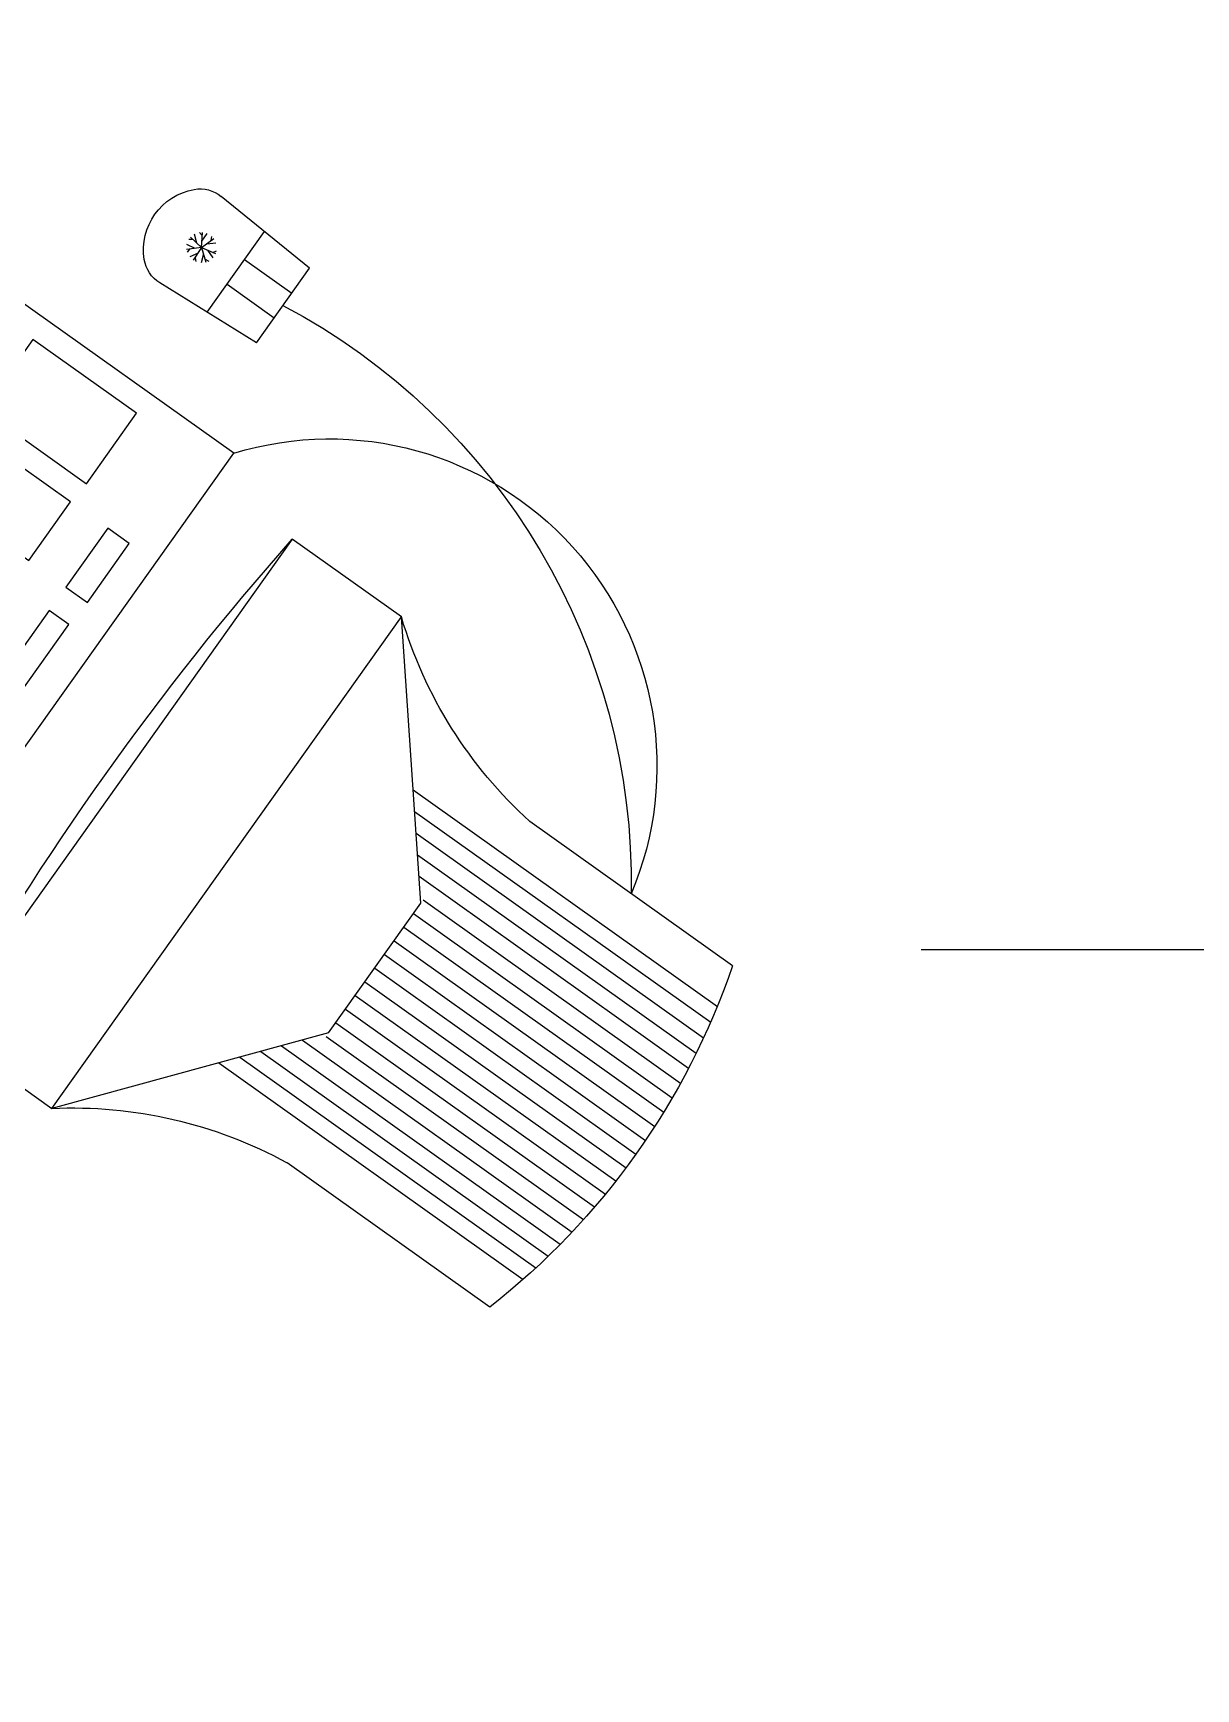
# Model space of a CAD drawing. Extents: x -42728 to 99010, y -18674 to 47645.
# Drawn here: x 46452 to 47044, y 25315 to 26157 of the extents above; entities that cross this region are included whole.
import ezdxf

# ---------------------------------------------------------------- set-up
doc = ezdxf.new("R2010")
doc.units = 0
doc.header["$LTSCALE"] = 100
doc.header["$MEASUREMENT"] = 0
doc.layers.get('0').update_dxf_attribs({"linetype": 'CONTINUOUS'})
doc.layers.add('¼ò¾ß', color=93, linetype='CONTINUOUS')

# ---------------------------------------------------------------- blocks, each defined once
blk = doc.blocks.new('A$C2DE407AC')
at = {"layer": '¼ò¾ß', "color": 3}
for p, q in [((440.81, 421.3), (455.36, 462.55)), ((455.36, 462.55), (507.61, 447.79)), ((466.23, 410.46), (481.95, 455.04)), ((476.49, 439.54), (450.48, 448.72)), ((66.53, 436.12), (178.67, 396.57)), ((471.7, 425.96), (445.69, 435.14)), ((490.38, 427.64), (485.95, 427.64)), ((493, 426.03), (486.84, 429.83)), ((488.1, 429.05), (487.68, 430.94)), ((493.08, 429.1), (490.87, 432.94)), ((493, 426.03), (493.2, 433.26)), ((493, 426.03), (498.66, 430.52)), ((493.16, 431.78), (494.58, 433.08)), ((495.4, 427.94), (496.92, 432.1)), ((497.51, 429.6), (499.42, 429.35)), ((440.81, 421.3), (490.76, 400.01)), ((487.54, 424.22), (485.83, 425.12)), ((493, 426.03), (486.14, 423.76)), ((490.09, 425.07), (487.23, 421.67)), ((490.88, 420.69), (489.09, 419.95)), ((493, 426.03), (490.33, 419.31)), ((491.87, 423.18), (492.63, 418.82)), ((493, 426.03), (496.43, 419.67)), ((493, 426.03), (500.08, 424.57)), ((494.45, 423.34), (498.29, 421.12)), ((495.73, 420.97), (495.15, 419.13)), ((496, 425.41), (500.17, 426.93)), ((498.63, 424.87), (499.67, 423.24)), ((214.27, 354.32), (50.56, 412.06)), ((223.11, 359.69), (54.89, 419.02)), ((205.42, 348.96), (46.42, 405.04)), ((196.58, 343.59), (42.46, 397.96)), ((176.69, 331.52), (293.84, 402.6)), ((198.04, 131), (293.84, 402.6)), ((293.84, 402.6), (354.19, 381.31)), ((187.74, 338.23), (38.67, 390.81)), ((177.35, 333.41), (35.06, 383.6)), ((354.19, 381.31), (258.4, 109.71)), ((284.15, 42.58), (403.9, 382.08)), ((403.9, 382.08), (524.61, 339.5)), ((174.69, 325.86), (31.62, 376.33)), ((172.03, 318.32), (28.36, 368.99)), ((169.37, 310.77), (25.27, 361.6)), ((166.71, 303.23), (22.27, 354.18)), ((432.46, 316.2), (446.2, 355.15)), ((446.2, 355.15), (503.52, 334.94)), ((164.05, 295.69), (19.61, 346.63)), ((161.39, 288.14), (16.95, 339.09)), ((524.61, 339.5), (404.86, 0)), ((503.52, 334.94), (489.78, 295.98)), ((158.73, 280.6), (14.63, 331.42)), ((151.41, 259.85), (176.69, 331.52)), ((156.07, 273.05), (12.39, 323.73)), ((385.84, 283.97), (397.29, 316.44)), ((397.29, 316.44), (409.18, 312.24)), ((153.41, 265.51), (10.33, 315.97)), ((409.18, 312.24), (397.73, 279.78)), ((489.78, 295.98), (432.46, 316.2)), ((150.74, 257.96), (8.45, 308.15)), ((418.28, 272.53), (429.73, 304.99)), ((429.73, 304.99), (485.96, 285.16)), ((155.81, 247.69), (6.74, 300.27)), ((159.33, 237.97), (5.2, 292.33)), ((485.96, 285.16), (474.51, 252.7)), ((162.85, 228.25), (3.84, 284.33)), ((397.73, 279.78), (385.84, 283.97)), ((166.37, 218.52), (2.67, 276.26)), ((311.35, 69.34), (382.34, 270.61)), ((382.34, 270.61), (393.15, 266.79)), ((474.51, 252.7), (418.28, 272.53)), ((169.89, 208.8), (1.67, 268.13)), ((393.15, 266.79), (322.16, 65.53)), ((151.41, 259.85), (198.04, 131)), ((335.84, 38.8), (414.08, 260.63)), ((414.08, 260.63), (469.23, 241.18)), ((0, 247.51), (112.15, 207.95)), ((469.23, 241.18), (390.99, 19.35)), ((258.4, 109.71), (198.04, 131)), ((322.16, 65.53), (311.35, 69.34)), ((304.1, 48.78), (307.91, 59.6)), ((307.91, 59.6), (318.73, 55.79)), ((318.73, 55.79), (314.91, 44.97)), ((314.91, 44.97), (304.1, 48.78)), ((404.86, 0), (284.15, 42.58)), ((390.99, 19.35), (335.84, 38.8))]:
    blk.add_line(p, q, dxfattribs=at)
for centre, radius, start, end in [((255.23, 333.43), 156.42, 18.1209, 147.98837), ((306.19, 163.93), 312.11, 62.95842, 126.02955), ((503.26, 432.4), 16, 24.93689, 74.23099), ((352.05, 229.38), 352.51, 144.09168, 177.05113), ((491.12, 426.75), 29.4, 296.20592, 24.93689), ((225.44, 605.87), 214.47, 257.40377, 288.59638), ((497.03, 414.73), 16, 246.91181, 296.20592), ((-971.58, 696.24), 1362.66, 334.50532, 346.63749), ((17.25, 15.62), 214.47, 32.54642, 63.73904)]:
    blk.add_arc(centre, radius, start, end, dxfattribs=at)
blk = doc.blocks.new('A$C53FB4F1C')
at = {"xscale": 1.21, "yscale": 1.21, "zscale": 1.21, "rotation": 90}
blk.add_blockref('A$C2DE407AC', (591.33, 0), dxfattribs=at)
blk = doc.blocks.new('A$C27145CD5')
at = {"ltscale": 10, "rotation": 259.4933042317178}
blk.add_blockref('A$C53FB4F1C', (53.22, 670.74), dxfattribs=at)
blk = doc.blocks.new('A$C11A97883')
at = {"xscale": -0.8800000000000001, "yscale": 0.8800000000000001, "zscale": 0.8800000000000001, "rotation": 294.6230886825207}
blk.add_blockref('A$C27145CD5', (156.58, -140.72), dxfattribs=at)
blk = doc.blocks.new('A$C38283BF0')
blk.add_line((0, 243.65), (887.05, 243.65))

msp = doc.modelspace()

# ---------------------------------------------------------------- block references
for name, p in [('A$C11A97883', (46221.09043, 25509.26361)), ('A$C38283BF0', (46904.06517, 25447.50417))]:
    msp.add_blockref(name, p)

doc.saveas('drawing.dxf')
